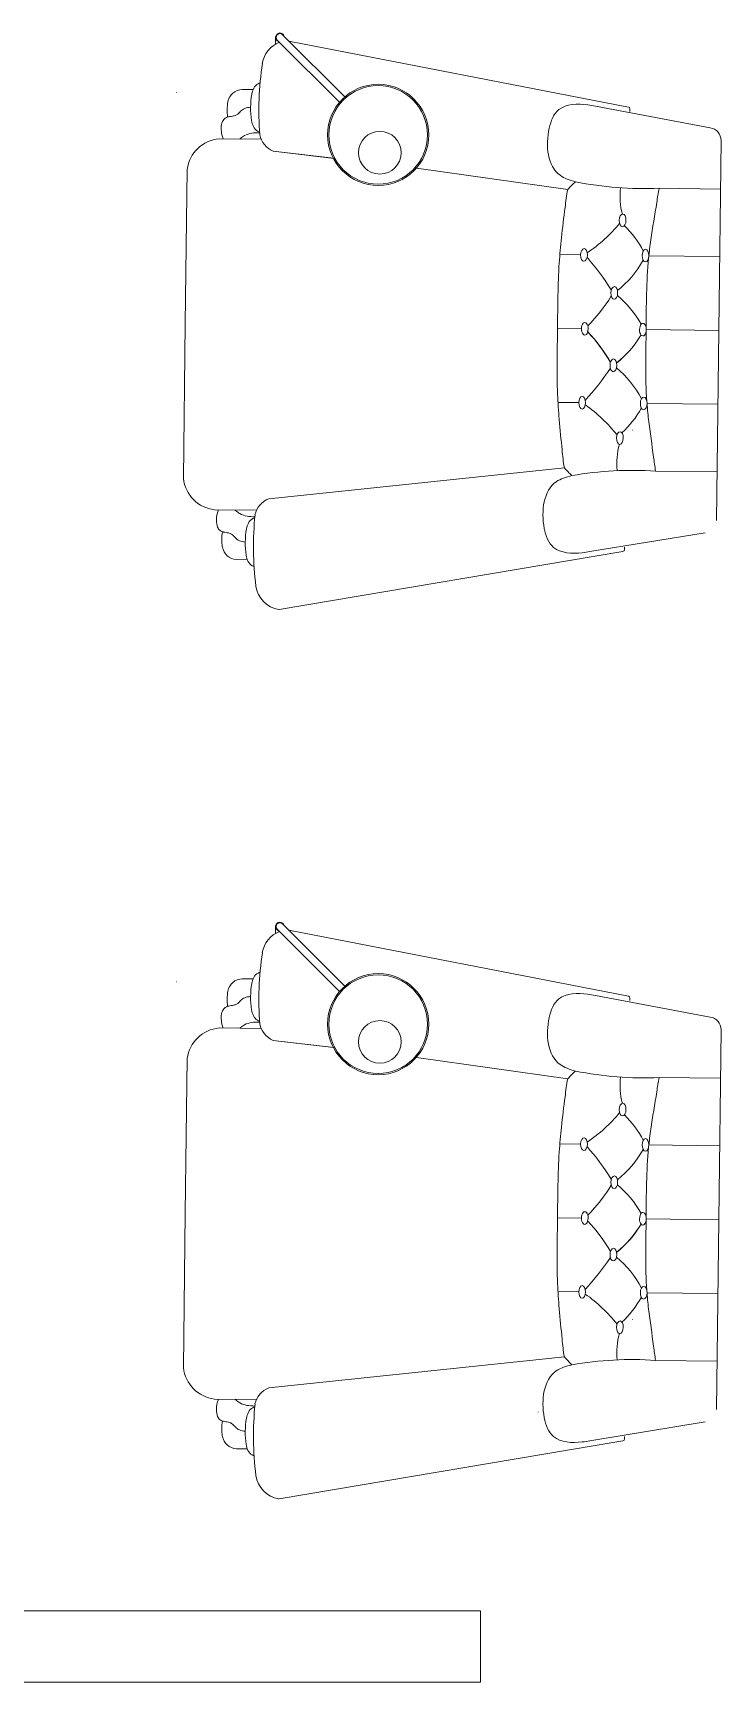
# Model space of a CAD drawing. Header units: centimetres. Extents: x -72470 to -43129, y -18750 to -16337.
# Drawn here: x -47794.2 to -47697.5, y -18522.1 to -18290.3 of the extents above; entities that cross this region are included whole.
import ezdxf

# ---------------------------------------------------------------- set-up
doc = ezdxf.new("R2010")
doc.units = ezdxf.units.CM
doc.header["$MEASUREMENT"] = 0
doc.layers.add('TEFRIS', color=30, linetype='Continuous', lineweight=9)

msp = doc.modelspace()

# ---------------------------------------------------------------- linework, layer by layer
at = {"layer": 'TEFRIS', "color": 0, "linetype": 'Continuous'}
for p, q in [((-47760.14, -18290.86), (-47760.15, -18291.83)), ((-47751.12, -18300.04), (-47759.91, -18291.26)), ((-47750.36, -18299.29), (-47759.15, -18290.5)), ((-47758.26, -18291.4), (-47710.56, -18300.67)), ((-47774.09, -18298.64), (-47774.07, -18298.62)), ((-47774.07, -18298.62), (-47774.09, -18298.64)), ((-47763.3, -18298.22), (-47764.82, -18298.21)), ((-47763.3, -18298.22), (-47764.82, -18298.21)), ((-47715.2, -18300.57), (-47699.06, -18303.6)), ((-47710.35, -18301.28), (-47710.34, -18300.93)), ((-47762.17, -18305.2), (-47768.07, -18305.13)), ((-47762.17, -18305.2), (-47768.07, -18305.13)), ((-47697.54, -18305.38), (-47697.84, -18332.08)), ((-47760.49, -18306.88), (-47751.93, -18307.89)), ((-47760.49, -18306.88), (-47752.02, -18307.88)), ((-47772.57, -18309.44), (-47772.83, -18331.16)), ((-47772.57, -18309.44), (-47772.83, -18331.16)), ((-47740.36, -18309.26), (-47719.08, -18312.26)), ((-47706.24, -18312.09), (-47697.59, -18312.2)), ((-47717.27, -18321.45), (-47720.2, -18321.41)), ((-47697.71, -18321.69), (-47707.69, -18321.57)), ((-47707.68, -18321.57), (-47697.71, -18321.69)), ((-47773.1, -18352.87), (-47772.83, -18331.16)), ((-47773.1, -18352.87), (-47772.83, -18331.16)), ((-47717.16, -18331.84), (-47720.51, -18331.8)), ((-47717.16, -18331.84), (-47720.51, -18331.8)), ((-47717.16, -18331.84), (-47720.51, -18331.8)), ((-47717.16, -18331.84), (-47720.51, -18331.8)), ((-47708.05, -18331.95), (-47697.84, -18332.08)), ((-47708.05, -18331.95), (-47697.84, -18332.08)), ((-47708.05, -18331.95), (-47697.84, -18332.08)), ((-47708.05, -18331.95), (-47697.84, -18332.08)), ((-47708.05, -18331.95), (-47697.84, -18332.08)), ((-47708.05, -18331.95), (-47697.84, -18332.08)), ((-47708.05, -18331.95), (-47697.84, -18332.08)), ((-47708.05, -18331.95), (-47697.84, -18332.08)), ((-47708.05, -18331.95), (-47697.84, -18332.08)), ((-47708.05, -18331.95), (-47697.84, -18332.08)), ((-47708.05, -18331.95), (-47697.84, -18332.08)), ((-47708.05, -18331.95), (-47697.84, -18332.08)), ((-47708.05, -18331.95), (-47697.84, -18332.08)), ((-47708.05, -18331.95), (-47697.84, -18332.08)), ((-47708.05, -18331.95), (-47697.84, -18332.08)), ((-47708.05, -18331.95), (-47697.84, -18332.08)), ((-47698.2, -18358.77), (-47697.84, -18332.08)), ((-47717.53, -18342.22), (-47720.45, -18342.19)), ((-47697.97, -18342.46), (-47707.94, -18342.34)), ((-47707.94, -18342.34), (-47697.97, -18342.46)), ((-47709.99, -18346.09), (-47710.02, -18346.09)), ((-47710.02, -18346.09), (-47709.99, -18346.09)), ((-47761.09, -18355.73), (-47719.56, -18351.37)), ((-47706.73, -18351.85), (-47698.08, -18351.95)), ((-47762.82, -18357.36), (-47768.71, -18357.29)), ((-47723.22, -18359.13), (-47723.25, -18359.1)), ((-47723.25, -18359.1), (-47723.22, -18359.13)), ((-47715.97, -18363.15), (-47699.76, -18360.51)), ((-47759.64, -18371.32), (-47711.33, -18363.17)), ((-47711.1, -18362.56), (-47711.11, -18362.91)), ((-47764.11, -18364.31), (-47765.64, -18364.29)), ((-47760.14, -18415.86), (-47760.15, -18416.83)), ((-47751.12, -18425.04), (-47759.91, -18416.26)), ((-47750.36, -18424.29), (-47759.15, -18415.5)), ((-47758.26, -18416.4), (-47710.56, -18425.67)), ((-47774.09, -18423.64), (-47774.07, -18423.62)), ((-47774.07, -18423.62), (-47774.09, -18423.64)), ((-47763.3, -18423.22), (-47764.82, -18423.21)), ((-47763.3, -18423.22), (-47764.82, -18423.21)), ((-47715.2, -18425.57), (-47699.06, -18428.6)), ((-47710.35, -18426.28), (-47710.34, -18425.93)), ((-47762.17, -18430.2), (-47768.07, -18430.13)), ((-47762.17, -18430.2), (-47768.07, -18430.13)), ((-47697.54, -18430.38), (-47697.84, -18457.08)), ((-47760.49, -18431.88), (-47751.93, -18432.89)), ((-47760.49, -18431.88), (-47752.02, -18432.88)), ((-47772.57, -18434.44), (-47772.83, -18456.16)), ((-47772.57, -18434.44), (-47772.83, -18456.16)), ((-47740.36, -18434.26), (-47719.08, -18437.26)), ((-47706.24, -18437.09), (-47697.59, -18437.2)), ((-47717.27, -18446.45), (-47720.2, -18446.41)), ((-47697.71, -18446.69), (-47707.69, -18446.57)), ((-47707.68, -18446.57), (-47697.71, -18446.69)), ((-47773.1, -18477.87), (-47772.83, -18456.16)), ((-47773.1, -18477.87), (-47772.83, -18456.16)), ((-47717.16, -18456.84), (-47720.51, -18456.8)), ((-47717.16, -18456.84), (-47720.51, -18456.8)), ((-47717.16, -18456.84), (-47720.51, -18456.8)), ((-47717.16, -18456.84), (-47720.51, -18456.8)), ((-47708.05, -18456.95), (-47697.84, -18457.08)), ((-47708.05, -18456.95), (-47697.84, -18457.08)), ((-47708.05, -18456.95), (-47697.84, -18457.08)), ((-47708.05, -18456.95), (-47697.84, -18457.08)), ((-47708.05, -18456.95), (-47697.84, -18457.08)), ((-47708.05, -18456.95), (-47697.84, -18457.08)), ((-47708.05, -18456.95), (-47697.84, -18457.08)), ((-47708.05, -18456.95), (-47697.84, -18457.08)), ((-47708.05, -18456.95), (-47697.84, -18457.08)), ((-47708.05, -18456.95), (-47697.84, -18457.08)), ((-47708.05, -18456.95), (-47697.84, -18457.08)), ((-47708.05, -18456.95), (-47697.84, -18457.08)), ((-47708.05, -18456.95), (-47697.84, -18457.08)), ((-47708.05, -18456.95), (-47697.84, -18457.08)), ((-47708.05, -18456.95), (-47697.84, -18457.08)), ((-47708.05, -18456.95), (-47697.84, -18457.08)), ((-47698.2, -18483.77), (-47697.84, -18457.08)), ((-47717.53, -18467.22), (-47720.45, -18467.19)), ((-47697.97, -18467.46), (-47707.94, -18467.34)), ((-47707.94, -18467.34), (-47697.97, -18467.46)), ((-47709.99, -18471.09), (-47710.02, -18471.09)), ((-47710.02, -18471.09), (-47709.99, -18471.09)), ((-47761.09, -18480.73), (-47719.56, -18476.37)), ((-47706.73, -18476.85), (-47698.08, -18476.95)), ((-47762.82, -18482.36), (-47768.71, -18482.29)), ((-47723.22, -18484.13), (-47723.25, -18484.1)), ((-47723.25, -18484.1), (-47723.22, -18484.13)), ((-47715.97, -18488.15), (-47699.76, -18485.51)), ((-47759.64, -18496.32), (-47711.33, -18488.17)), ((-47711.1, -18487.56), (-47711.11, -18487.91)), ((-47764.11, -18489.31), (-47765.64, -18489.29)), ((-47931.34, -18512.07), (-47731.34, -18512.07)), ((-47731.34, -18512.07), (-47731.34, -18522.07)), ((-47931.34, -18522.07), (-47731.34, -18522.07))]:
    msp.add_line(p, q, dxfattribs=at)
for centre, radius in [((-47745.72, -18304.59), 7.11), ((-47745.72, -18304.59), 6.93), ((-47745.5, -18307.09), 3), ((-47745.72, -18429.59), 7.11), ((-47745.72, -18429.59), 6.93), ((-47745.5, -18432.09), 3)]:
    msp.add_circle(centre, radius, dxfattribs=at)
for centre, radius, start, end in [((-47758.18, -18295.17), 3.88, 111.6356, 170.7089), ((-47759.53, -18290.87), 0.61, 14.606, 252.4442), ((-47759.53, -18290.88), 0.533, 45.0338, 225.0338), ((-47715.87, -18301.29), 46.62, 171.6806, 184.0411), ((-47715.87, -18301.29), 46.62, 171.6806, 184.0411), ((-47764.73, -18300.38), 2.17, 92.4185, 168.0967), ((-47764.73, -18300.38), 2.17, 92.4185, 168.0967), ((-47760.27, -18301.08), 6.68, 170.0937, 188.4978), ((-47760.27, -18301.08), 6.68, 170.0937, 188.4978), ((-47710.61, -18300.93), 0.267, 359.2957, 79.8669), ((-47767.63, -18310.09), 4.98, 95.0614, 172.4578), ((-47767.63, -18310.09), 4.98, 95.0614, 172.4578), ((-47759.22, -18303.91), 3.22, 191.7932, 246.889), ((-47759.22, -18303.91), 3.22, 191.7932, 246.889), ((-47699.32, -18305.36), 1.78, 359.3696, 81.6735), ((-47708.33, -18321.87), 14.41, 132.1371, 138.192), ((-47708.35, -18263.13), 49.01, 258.641, 272.4611), ((-47701.96, -18313.25), 9.77, 172.8406, 194.7253), ((-47728.12, -18303.59), 21.15, 303.8122, 320.5526), ((-47721.32, -18327.67), 14.52, 27.7043, 45.2955), ((-47745.95, -18347.33), 39.08, 32.4101, 40.8154), ((-47721.17, -18315.14), 14.52, 308.6458, 330.8872), ((-47732.47, -18315.29), 22.87, 315.0953, 328.5273), ((-47721.3, -18338.21), 14.37, 29.2352, 50.2572), ((-47733.12, -18348.1), 23.12, 29.8645, 43.2245), ((-47732.87, -18348.01), 22.87, 30.0642, 43.4962), ((-47721.29, -18325.34), 14.52, 308.6458, 329.5578), ((-47721.14, -18325.37), 14.37, 308.3343, 329.3563), ((-47745.56, -18315.64), 39.08, 317.776, 326.1814), ((-47721.58, -18348.44), 14.52, 27.7043, 49.9457), ((-47728.81, -18359.81), 21.15, 38.0389, 54.7793), ((-47721.42, -18335.91), 14.52, 313.296, 330.8872), ((-47702.43, -18350.8), 9.77, 163.8661, 185.7509), ((-47708.58, -18342.03), 14.41, 220.3995, 226.4544), ((-47710.04, -18400.75), 49.01, 86.1303, 99.9504), ((-47768.15, -18352.34), 4.98, 186.1337, 263.5301), ((-47759.9, -18358.72), 3.22, 111.7025, 166.7983), ((-47716.62, -18362.42), 46.62, 174.5504, 186.9109), ((-47761.02, -18361.53), 6.68, 170.0937, 188.4978), ((-47765.49, -18362.12), 2.17, 190.4948, 266.173), ((-47711.37, -18362.9), 0.267, 278.7246, 359.2957), ((-47759.07, -18367.49), 3.88, 187.8826, 260.681), ((-47758.18, -18420.17), 3.88, 111.6356, 170.7089), ((-47759.53, -18415.87), 0.61, 14.606, 252.4442), ((-47759.53, -18415.88), 0.533, 45.0338, 225.0338), ((-47715.87, -18426.29), 46.62, 171.6806, 184.0411), ((-47715.87, -18426.29), 46.62, 171.6806, 184.0411), ((-47764.73, -18425.38), 2.17, 92.4185, 168.0967), ((-47764.73, -18425.38), 2.17, 92.4185, 168.0967), ((-47760.27, -18426.08), 6.68, 170.0937, 188.4978), ((-47760.27, -18426.08), 6.68, 170.0937, 188.4978), ((-47710.61, -18425.93), 0.267, 359.2957, 79.8669), ((-47767.63, -18435.09), 4.98, 95.0614, 172.4578), ((-47767.63, -18435.09), 4.98, 95.0614, 172.4578), ((-47759.22, -18428.91), 3.22, 191.7932, 246.889), ((-47759.22, -18428.91), 3.22, 191.7932, 246.889), ((-47699.32, -18430.36), 1.78, 359.3696, 81.6735), ((-47708.33, -18446.87), 14.41, 132.1371, 138.192), ((-47708.35, -18388.13), 49.01, 258.641, 272.4611), ((-47701.96, -18438.25), 9.77, 172.8406, 194.7253), ((-47728.12, -18428.59), 21.15, 303.8122, 320.5526), ((-47721.32, -18452.67), 14.52, 27.7043, 45.2955), ((-47745.95, -18472.33), 39.08, 32.4101, 40.8154), ((-47721.17, -18440.14), 14.52, 308.6458, 330.8872), ((-47732.47, -18440.29), 22.87, 315.0953, 328.5273), ((-47721.3, -18463.21), 14.37, 29.2352, 50.2572), ((-47733.12, -18473.1), 23.12, 29.8645, 43.2245), ((-47732.87, -18473.01), 22.87, 30.0642, 43.4962), ((-47721.29, -18450.34), 14.52, 308.6458, 329.5578), ((-47721.14, -18450.37), 14.37, 308.3343, 329.3563), ((-47745.56, -18440.64), 39.08, 317.776, 326.1814), ((-47721.58, -18473.44), 14.52, 27.7043, 49.9457), ((-47728.81, -18484.81), 21.15, 38.0389, 54.7793), ((-47721.42, -18460.91), 14.52, 313.296, 330.8872), ((-47702.43, -18475.8), 9.77, 163.8661, 185.7509), ((-47708.58, -18467.03), 14.41, 220.3995, 226.4544), ((-47710.04, -18525.75), 49.01, 86.1303, 99.9504), ((-47768.15, -18477.34), 4.98, 186.1337, 263.5301), ((-47759.9, -18483.72), 3.22, 111.7025, 166.7983), ((-47716.62, -18487.42), 46.62, 174.5504, 186.9109), ((-47761.02, -18486.53), 6.68, 170.0937, 188.4978), ((-47765.49, -18487.12), 2.17, 190.4948, 266.173), ((-47711.37, -18487.9), 0.267, 278.7246, 359.2957), ((-47759.07, -18492.49), 3.88, 187.8826, 260.681)]:
    msp.add_arc(centre, radius, start, end, dxfattribs=at)
for centre, major_axis in [((-47711.37, -18316.61), (0.011, 0.891)), ((-47708.15, -18321.56), (0.011, 0.891)), ((-47712.54, -18326.81), (0.011, 0.891)), ((-47717.06, -18342.23), (-0.011, -0.891)), ((-47711.37, -18441.61), (0.011, 0.891)), ((-47708.15, -18446.56), (0.011, 0.891)), ((-47712.54, -18451.81), (0.011, 0.891)), ((-47717.06, -18467.23), (-0.011, -0.891))]:
    msp.add_ellipse(centre, major_axis=major_axis, ratio=0.528462, dxfattribs=at)
at = {"layer": 'TEFRIS', "color": 0, "linetype": 'Continuous', "extrusion": (0, 0, -1)}
for centre, major_axis in [((-47716.8, -18321.46), (0.011, 0.891)), ((-47712.67, -18336.98), (-0.011, -0.891)), ((-47708.41, -18342.34), (-0.011, -0.891)), ((-47711.75, -18347.2), (-0.011, -0.891)), ((-47716.8, -18446.46), (0.011, 0.891)), ((-47712.67, -18461.98), (-0.011, -0.891)), ((-47708.41, -18467.34), (-0.011, -0.891)), ((-47711.75, -18472.2), (-0.011, -0.891))]:
    msp.add_ellipse(centre, major_axis=major_axis, ratio=0.528462, dxfattribs=at)
for centre, major_axis in [((-47716.69, -18331.85), (0.011, 0.891)), ((-47716.69, -18331.85), (0.011, 0.891)), ((-47708.52, -18331.95), (-0.011, -0.891)), ((-47708.52, -18331.95), (-0.011, -0.891)), ((-47716.69, -18456.85), (0.011, 0.891)), ((-47716.69, -18456.85), (0.011, 0.891)), ((-47708.52, -18456.95), (-0.011, -0.891)), ((-47708.52, -18456.95), (-0.011, -0.891))]:
    msp.add_ellipse(centre, major_axis=major_axis, ratio=0.528462, start_param=4.712389, end_param=7.853982, dxfattribs=at)
at = {"layer": 'TEFRIS', "color": 0, "linetype": 'Continuous'}
for centre, major_axis in [((-47708.52, -18331.95), (0.011, 0.891)), ((-47708.52, -18331.95), (0.011, 0.891)), ((-47716.69, -18331.85), (-0.011, -0.891)), ((-47716.69, -18331.85), (-0.011, -0.891)), ((-47708.52, -18456.95), (0.011, 0.891)), ((-47708.52, -18456.95), (0.011, 0.891)), ((-47716.69, -18456.85), (-0.011, -0.891)), ((-47716.69, -18456.85), (-0.011, -0.891))]:
    msp.add_ellipse(centre, major_axis=major_axis, ratio=0.528462, start_param=4.712389, end_param=7.853982, dxfattribs=at)
for points, knots in [([(-47762.32, -18297.29), (-47762.41, -18297.32), (-47762.78, -18297.46), (-47763.27, -18298.01), (-47763.59, -18299.18), (-47763.63, -18300.09), (-47763.66, -18300.71)], [0.35656, 0.35656, 0.35656, 0.35656, 0.689135, 1.682823, 2.666935, 4.752611, 4.752611, 4.752611, 4.752611]), ([(-47762.32, -18297.29), (-47762.41, -18297.32), (-47762.78, -18297.46), (-47763.27, -18298.01), (-47763.59, -18299.18), (-47763.63, -18300.09), (-47763.66, -18300.71)], [0.35656, 0.35656, 0.35656, 0.35656, 0.689135, 1.682823, 2.666935, 4.752611, 4.752611, 4.752611, 4.752611]), ([(-47763.66, -18300.71), (-47763.95, -18300.73), (-47764.46, -18300.79), (-47765.08, -18301.27), (-47765.5, -18301.76), (-47766.12, -18301.96), (-47766.55, -18302.01), (-47766.83, -18302.06), (-47766.88, -18302.07)], [0.305843, 0.305843, 0.305843, 0.305843, 1.255346, 2.040427, 2.89202, 3.384438, 4.174918, 4.355007, 4.355007, 4.355007, 4.355007]), ([(-47763.66, -18300.71), (-47763.95, -18300.73), (-47764.46, -18300.79), (-47765.08, -18301.27), (-47765.5, -18301.76), (-47766.12, -18301.96), (-47766.55, -18302.01), (-47766.83, -18302.06), (-47766.88, -18302.07)], [0.305843, 0.305843, 0.305843, 0.305843, 1.255346, 2.040427, 2.89202, 3.384438, 4.174918, 4.355007, 4.355007, 4.355007, 4.355007]), ([(-47762.42, -18304.16), (-47762.51, -18304.13), (-47762.86, -18303.98), (-47763.33, -18303.42), (-47763.63, -18302.24), (-47763.65, -18301.33), (-47763.66, -18300.71)], [0.372389, 0.372389, 0.372389, 0.372389, 0.689135, 1.682823, 2.666935, 4.752611, 4.752611, 4.752611, 4.752611]), ([(-47762.42, -18304.16), (-47762.51, -18304.13), (-47762.86, -18303.98), (-47763.33, -18303.42), (-47763.63, -18302.24), (-47763.65, -18301.33), (-47763.66, -18300.71)], [0.372389, 0.372389, 0.372389, 0.372389, 0.689135, 1.682823, 2.666935, 4.752611, 4.752611, 4.752611, 4.752611]), ([(-47766.88, -18302.07), (-47767, -18302.11), (-47767.31, -18302.23), (-47767.69, -18302.79), (-47767.83, -18303.62), (-47767.73, -18304.45), (-47767.6, -18304.96), (-47767.52, -18305.14)], [0, 0, 0, 0, 0.427423, 1.095062, 2.135609, 3.247139, 3.888617, 3.888617, 3.888617, 3.888617]), ([(-47766.88, -18302.07), (-47767, -18302.11), (-47767.31, -18302.23), (-47767.69, -18302.79), (-47767.83, -18303.62), (-47767.73, -18304.45), (-47767.6, -18304.96), (-47767.52, -18305.14)], [0, 0, 0, 0, 0.427423, 1.095062, 2.135609, 3.247139, 3.888617, 3.888617, 3.888617, 3.888617]), ([(-47762.41, -18304.29), (-47763.15, -18304.28), (-47764.1, -18304.37), (-47764.93, -18304.94), (-47765.13, -18305.14), (-47765.16, -18305.17)], [1.067319, 1.067319, 1.067319, 1.067319, 3.490275, 4.275356, 4.417413, 4.417413, 4.417413, 4.417413]), ([(-47762.41, -18304.29), (-47763.15, -18304.28), (-47764.1, -18304.37), (-47764.93, -18304.94), (-47765.13, -18305.14), (-47765.16, -18305.17)], [1.067319, 1.067319, 1.067319, 1.067319, 3.490275, 4.275356, 4.417413, 4.417413, 4.417413, 4.417413]), ([(-47719.08, -18312.26), (-47719.26, -18313.09), (-47719.52, -18315.37), (-47719.97, -18318.8), (-47720.47, -18324.47), (-47720.5, -18328.72), (-47720.51, -18331.8)], [7.842946, 7.842946, 7.842946, 7.842946, 10.726144, 15.564237, 19.542398, 29.913928, 29.913928, 29.913928, 29.913928]), ([(-47708.05, -18331.95), (-47708.05, -18328.59), (-47708.05, -18324.37), (-47707.31, -18318.43), (-47706.73, -18315.18), (-47706.37, -18312.76), (-47706.24, -18312.09)], [0, 0, 0, 0, 11.31753, 14.215288, 20.189944, 22.471644, 22.471644, 22.471644, 22.471644]), ([(-47719.56, -18351.37), (-47719.72, -18350.54), (-47719.92, -18348.28), (-47720.29, -18344.84), (-47720.66, -18339.15), (-47720.57, -18334.89), (-47720.51, -18331.8)], [7.883801, 7.883801, 7.883801, 7.883801, 10.726144, 15.564237, 19.542398, 29.954825, 29.954825, 29.954825, 29.954825]), ([(-47708.05, -18331.95), (-47708.13, -18335.32), (-47708.23, -18339.55), (-47707.65, -18345.52), (-47707.15, -18348.78), (-47706.84, -18351.19), (-47706.74, -18351.85)], [0, 0, 0, 0, 11.358421, 14.256179, 20.230836, 22.470635, 22.470635, 22.470635, 22.470635]), ([(-47767.6, -18360.38), (-47767.72, -18360.33), (-47768.03, -18360.21), (-47768.38, -18359.64), (-47768.51, -18358.8), (-47768.39, -18357.98), (-47768.24, -18357.47), (-47768.17, -18357.3)], [0, 0, 0, 0, 0.427423, 1.095062, 2.135609, 3.247139, 3.888617, 3.888617, 3.888617, 3.888617]), ([(-47763.07, -18358.27), (-47763.81, -18358.26), (-47764.76, -18358.15), (-47765.57, -18357.55), (-47765.77, -18357.36), (-47765.8, -18357.32)], [1.067319, 1.067319, 1.067319, 1.067319, 3.490275, 4.275356, 4.417413, 4.417413, 4.417413, 4.417413]), ([(-47763.08, -18358.4), (-47763.17, -18358.43), (-47763.53, -18358.57), (-47764.02, -18359.12), (-47764.34, -18360.29), (-47764.38, -18361.2), (-47764.41, -18361.82)], [0.372389, 0.372389, 0.372389, 0.372389, 0.689135, 1.682823, 2.666935, 4.752611, 4.752611, 4.752611, 4.752611]), ([(-47764.41, -18361.82), (-47764.7, -18361.8), (-47765.21, -18361.72), (-47765.82, -18361.22), (-47766.23, -18360.72), (-47766.84, -18360.5), (-47767.27, -18360.45), (-47767.55, -18360.39), (-47767.6, -18360.38)], [0.305843, 0.305843, 0.305843, 0.305843, 1.255346, 2.040427, 2.89202, 3.384438, 4.174918, 4.355007, 4.355007, 4.355007, 4.355007]), ([(-47763.16, -18365.27), (-47763.25, -18365.24), (-47763.61, -18365.09), (-47764.09, -18364.53), (-47764.38, -18363.35), (-47764.4, -18362.44), (-47764.41, -18361.82)], [0.35656, 0.35656, 0.35656, 0.35656, 0.689135, 1.682823, 2.666935, 4.752611, 4.752611, 4.752611, 4.752611]), ([(-47762.32, -18422.29), (-47762.41, -18422.32), (-47762.78, -18422.46), (-47763.27, -18423.01), (-47763.59, -18424.18), (-47763.63, -18425.09), (-47763.66, -18425.71)], [0.35656, 0.35656, 0.35656, 0.35656, 0.689135, 1.682823, 2.666935, 4.752611, 4.752611, 4.752611, 4.752611]), ([(-47762.32, -18422.29), (-47762.41, -18422.32), (-47762.78, -18422.46), (-47763.27, -18423.01), (-47763.59, -18424.18), (-47763.63, -18425.09), (-47763.66, -18425.71)], [0.35656, 0.35656, 0.35656, 0.35656, 0.689135, 1.682823, 2.666935, 4.752611, 4.752611, 4.752611, 4.752611]), ([(-47763.66, -18425.71), (-47763.95, -18425.73), (-47764.46, -18425.79), (-47765.08, -18426.27), (-47765.5, -18426.76), (-47766.12, -18426.96), (-47766.55, -18427.01), (-47766.83, -18427.06), (-47766.88, -18427.07)], [0.305843, 0.305843, 0.305843, 0.305843, 1.255346, 2.040427, 2.89202, 3.384438, 4.174918, 4.355007, 4.355007, 4.355007, 4.355007]), ([(-47763.66, -18425.71), (-47763.95, -18425.73), (-47764.46, -18425.79), (-47765.08, -18426.27), (-47765.5, -18426.76), (-47766.12, -18426.96), (-47766.55, -18427.01), (-47766.83, -18427.06), (-47766.88, -18427.07)], [0.305843, 0.305843, 0.305843, 0.305843, 1.255346, 2.040427, 2.89202, 3.384438, 4.174918, 4.355007, 4.355007, 4.355007, 4.355007]), ([(-47762.42, -18429.16), (-47762.51, -18429.13), (-47762.86, -18428.98), (-47763.33, -18428.42), (-47763.63, -18427.24), (-47763.65, -18426.33), (-47763.66, -18425.71)], [0.372389, 0.372389, 0.372389, 0.372389, 0.689135, 1.682823, 2.666935, 4.752611, 4.752611, 4.752611, 4.752611]), ([(-47762.42, -18429.16), (-47762.51, -18429.13), (-47762.86, -18428.98), (-47763.33, -18428.42), (-47763.63, -18427.24), (-47763.65, -18426.33), (-47763.66, -18425.71)], [0.372389, 0.372389, 0.372389, 0.372389, 0.689135, 1.682823, 2.666935, 4.752611, 4.752611, 4.752611, 4.752611]), ([(-47766.88, -18427.07), (-47767, -18427.11), (-47767.31, -18427.23), (-47767.69, -18427.79), (-47767.83, -18428.62), (-47767.73, -18429.45), (-47767.6, -18429.96), (-47767.52, -18430.14)], [0, 0, 0, 0, 0.427423, 1.095062, 2.135609, 3.247139, 3.888617, 3.888617, 3.888617, 3.888617]), ([(-47766.88, -18427.07), (-47767, -18427.11), (-47767.31, -18427.23), (-47767.69, -18427.79), (-47767.83, -18428.62), (-47767.73, -18429.45), (-47767.6, -18429.96), (-47767.52, -18430.14)], [0, 0, 0, 0, 0.427423, 1.095062, 2.135609, 3.247139, 3.888617, 3.888617, 3.888617, 3.888617]), ([(-47762.41, -18429.29), (-47763.15, -18429.28), (-47764.1, -18429.37), (-47764.93, -18429.94), (-47765.13, -18430.14), (-47765.16, -18430.17)], [1.067319, 1.067319, 1.067319, 1.067319, 3.490275, 4.275356, 4.417413, 4.417413, 4.417413, 4.417413]), ([(-47762.41, -18429.29), (-47763.15, -18429.28), (-47764.1, -18429.37), (-47764.93, -18429.94), (-47765.13, -18430.14), (-47765.16, -18430.17)], [1.067319, 1.067319, 1.067319, 1.067319, 3.490275, 4.275356, 4.417413, 4.417413, 4.417413, 4.417413]), ([(-47719.08, -18437.26), (-47719.26, -18438.09), (-47719.52, -18440.37), (-47719.97, -18443.8), (-47720.47, -18449.47), (-47720.5, -18453.72), (-47720.51, -18456.8)], [7.842946, 7.842946, 7.842946, 7.842946, 10.726144, 15.564237, 19.542398, 29.913928, 29.913928, 29.913928, 29.913928]), ([(-47708.05, -18456.95), (-47708.05, -18453.59), (-47708.05, -18449.37), (-47707.31, -18443.43), (-47706.73, -18440.18), (-47706.37, -18437.76), (-47706.24, -18437.09)], [0, 0, 0, 0, 11.31753, 14.215288, 20.189944, 22.471644, 22.471644, 22.471644, 22.471644]), ([(-47719.56, -18476.37), (-47719.72, -18475.54), (-47719.92, -18473.28), (-47720.29, -18469.84), (-47720.66, -18464.15), (-47720.57, -18459.89), (-47720.51, -18456.8)], [7.883801, 7.883801, 7.883801, 7.883801, 10.726144, 15.564237, 19.542398, 29.954825, 29.954825, 29.954825, 29.954825]), ([(-47708.05, -18456.95), (-47708.13, -18460.32), (-47708.23, -18464.55), (-47707.65, -18470.52), (-47707.15, -18473.78), (-47706.84, -18476.19), (-47706.74, -18476.85)], [0, 0, 0, 0, 11.358421, 14.256179, 20.230836, 22.470635, 22.470635, 22.470635, 22.470635]), ([(-47767.6, -18485.38), (-47767.72, -18485.33), (-47768.03, -18485.21), (-47768.38, -18484.64), (-47768.51, -18483.8), (-47768.39, -18482.98), (-47768.24, -18482.47), (-47768.17, -18482.3)], [0, 0, 0, 0, 0.427423, 1.095062, 2.135609, 3.247139, 3.888617, 3.888617, 3.888617, 3.888617]), ([(-47763.07, -18483.27), (-47763.81, -18483.26), (-47764.76, -18483.15), (-47765.57, -18482.55), (-47765.77, -18482.36), (-47765.8, -18482.32)], [1.067319, 1.067319, 1.067319, 1.067319, 3.490275, 4.275356, 4.417413, 4.417413, 4.417413, 4.417413]), ([(-47763.08, -18483.4), (-47763.17, -18483.43), (-47763.53, -18483.57), (-47764.02, -18484.12), (-47764.34, -18485.29), (-47764.38, -18486.2), (-47764.41, -18486.82)], [0.372389, 0.372389, 0.372389, 0.372389, 0.689135, 1.682823, 2.666935, 4.752611, 4.752611, 4.752611, 4.752611]), ([(-47764.41, -18486.82), (-47764.7, -18486.8), (-47765.21, -18486.72), (-47765.82, -18486.22), (-47766.23, -18485.72), (-47766.84, -18485.5), (-47767.27, -18485.45), (-47767.55, -18485.39), (-47767.6, -18485.38)], [0.305843, 0.305843, 0.305843, 0.305843, 1.255346, 2.040427, 2.89202, 3.384438, 4.174918, 4.355007, 4.355007, 4.355007, 4.355007]), ([(-47763.16, -18490.27), (-47763.25, -18490.24), (-47763.61, -18490.09), (-47764.09, -18489.53), (-47764.38, -18488.35), (-47764.4, -18487.44), (-47764.41, -18486.82)], [0.35656, 0.35656, 0.35656, 0.35656, 0.689135, 1.682823, 2.666935, 4.752611, 4.752611, 4.752611, 4.752611])]:
    msp.add_open_spline(points, degree=3, knots=knots, dxfattribs=at)
for points in [[(-47718, -18311.18), (-47720.17, -18310.26), (-47721.69, -18303.66), (-47720.33, -18301.03), (-47716.27, -18300.38), (-47715.2, -18300.57)], [(-47718.51, -18352.47), (-47720.7, -18353.34), (-47722.38, -18359.9), (-47721.08, -18362.57), (-47717.05, -18363.32), (-47715.97, -18363.15)], [(-47718, -18436.18), (-47720.17, -18435.26), (-47721.69, -18428.66), (-47720.33, -18426.03), (-47716.27, -18425.38), (-47715.2, -18425.57)], [(-47718.51, -18477.47), (-47720.7, -18478.34), (-47722.38, -18484.9), (-47721.08, -18487.57), (-47717.05, -18488.32), (-47715.97, -18488.15)]]:
    msp.add_spline(points, degree=3, dxfattribs=at)

doc.saveas('drawing.dxf')
